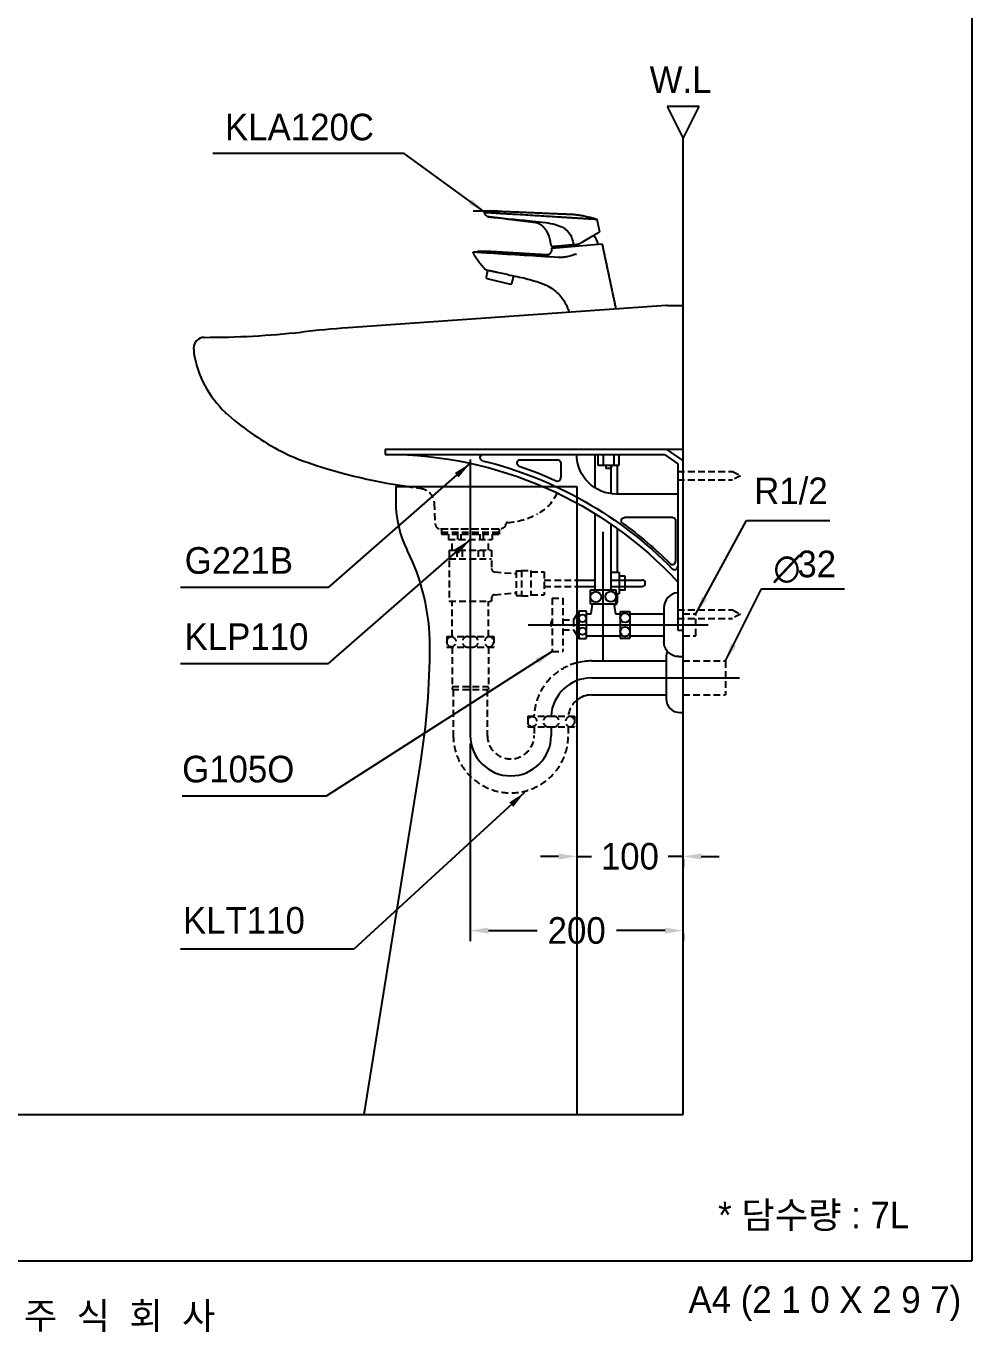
# Model space of a CAD drawing. Header units: millimetres. Extents: x 0 to 3800, y -67 to 2530.
# Drawn here: x 911 to 1800, y -67 to 1160 of the extents above; entities that cross this region are included whole.
import ezdxf
from ezdxf.enums import TextEntityAlignment as Align
from ezdxf.lldxf.tags import DXFTag

# ---------------------------------------------------------------- set-up
doc = ezdxf.new("R2010")
doc.units = ezdxf.units.MM
doc.linetypes.add('DASHED2', pattern=[9.525, 6.35, -3.175])
for name, color, linetype in [('TEXT', 7, 'Continuous'), ('내부선 및 부속', 4, 'Continuous'), ('도각라인', 7, 'Continuous'), ('외형선', 3, 'Continuous'), ('점선', 6, 'DASHED2'), ('중심선', 1, 'DASHED'), ('치수선', 7, 'Continuous')]:
    doc.layers.add(name, color=color, linetype=linetype)
doc.styles.add('____', font='')
doc.styles.add('타이틀', font='H2GTRM.TTF', dxfattribs={"height": 25})
doc.styles.get('____').set_extended_font_data('굴림')
tags = doc.linetypes.add('DASHDOT', pattern=[70, 31, -13, 13, -13]).pattern_tags.tags
tags[10:11] = [DXFTag(74, 4), DXFTag(75, 0), DXFTag(340, '0'), DXFTag(46, 0.0), DXFTag(50, 0.0), DXFTag(44, 0.0), DXFTag(45, 0.0)]
tags[8:9] = [DXFTag(74, 4), DXFTag(75, 0), DXFTag(340, '0'), DXFTag(46, 0.0), DXFTag(50, 0.0), DXFTag(44, 0.0), DXFTag(45, 0.0)]
tags[6:7] = [DXFTag(74, 4), DXFTag(75, 0), DXFTag(340, '0'), DXFTag(46, 0.0), DXFTag(50, 0.0), DXFTag(44, 0.0), DXFTag(45, 0.0)]
tags[4:5] = [DXFTag(74, 4), DXFTag(75, 0), DXFTag(340, '0'), DXFTag(46, 0.0), DXFTag(50, 0.0), DXFTag(44, 0.0), DXFTag(45, 0.0)]
tags = doc.linetypes.add('DASHED', pattern=[25.72, 12.86, -12.86]).pattern_tags.tags
tags[6:7] = [DXFTag(74, 4), DXFTag(75, 0), DXFTag(340, '0'), DXFTag(46, 0.0), DXFTag(50, 0.0), DXFTag(44, 0.0), DXFTag(45, 0.0)]
tags[4:5] = [DXFTag(74, 4), DXFTag(75, 0), DXFTag(340, '0'), DXFTag(46, 0.0), DXFTag(50, 0.0), DXFTag(44, 0.0), DXFTag(45, 0.0)]
doc.dimstyles.new('MSADIM', dxfattribs={"dimtxt": 33, "dimasz": 17, "dimexe": 10, "dimexo": 7.5, "dimgap": 10, "dimtad": 0, "dimtih": 1, "dimtoh": 1, "dimdec": 0, "dimzin": 1, "dimdsep": 46, "dimtxsty": '____', "dimcen": 11.25, "dimadec": 0, "dimazin": 0, "dimtfac": 1, "dimtdec": 0, "dimtix": 1, "dimtmove": 0, "dimatfit": 3, "dimfxl": 0, "dimtolj": 1, "dimtzin": 1, "dimarcsym": 0})

# ---------------------------------------------------------------- blocks, each defined once
blk = doc.blocks.new('*D18')
at = {"layer": '치수선', "color": 0, "linetype": 'Continuous', "lineweight": -2}
for p, q in [((1411.6, 379.8), (1394.6, 379.8)), ((1428.6, 379.8), (1442.6, 379.8)), ((1428.6, 377), (1428.6, 369.8)), ((1528.6, 379.8), (1514.5, 379.8)), ((1528.6, 377), (1528.6, 369.8)), ((1545.6, 379.8), (1562.6, 379.8))]:
    blk.add_line(p, q, dxfattribs=at)
at = {"layer": '치수선', "color": 0, "linetype": 'Continuous'}
for points in [[(1411.6, 382.6), (1411.6, 376.9), (1428.6, 379.8)], [(1545.6, 382.6), (1545.6, 376.9), (1528.6, 379.8)]]:
    blk.add_solid(points, dxfattribs=at)
at = {"layer": '치수선', "color": 0, "linetype": 'Continuous', "insert": (1478.6, 379.8), "char_height": 25, "attachment_point": 5, "style": '____'}
blk.add_mtext('\\A1;100', dxfattribs=at)
blk = doc.blocks.new('*D19')
at = {"layer": '치수선', "color": 0, "linetype": 'Continuous', "lineweight": -2}
for p, q in [((1328.6, 486), (1328.6, 300.1)), ((1345.6, 310.1), (1391.3, 310.1)), ((1511.6, 310.1), (1465.9, 310.1)), ((1528.6, 307.4), (1528.6, 300.1))]:
    blk.add_line(p, q, dxfattribs=at)
at = {"layer": '치수선', "color": 0, "linetype": 'Continuous'}
for points in [[(1345.6, 313), (1345.6, 307.3), (1328.6, 310.1)], [(1511.6, 313), (1511.6, 307.3), (1528.6, 310.1)]]:
    blk.add_solid(points, dxfattribs=at)
at = {"layer": '치수선', "color": 0, "linetype": 'Continuous', "insert": (1428.6, 310.1), "char_height": 25, "attachment_point": 5, "style": '____'}
blk.add_mtext('\\A1;200', dxfattribs=at)

msp = doc.modelspace()

# ---------------------------------------------------------------- linework, layer by layer
at = {"layer": '내부선 및 부속'}
msp.add_line((1354.6, 986.1), (1331.2, 986.1), dxfattribs=at)
at = {"layer": '내부선 및 부속', "linetype": 'Continuous'}
for p, q in [((1447.6, 978.2), (1447.8, 977)), ((1405.3, 951.3), (1452.4, 955.4)), ((1344.1, 922.8), (1366.5, 917.5)), ((1363.6, 926.5), (1354, 928.4)), ((1367.7, 918.2), (1369.4, 925.3)), ((1248.6, 762.5), (1512.8, 762.5)), ((1248.6, 762.5), (1248.6, 757.5)), ((1273.1, 762.5), (1528.6, 762.5)), ((1512.8, 762.5), (1528.6, 751.4)), ((1248.6, 757.5), (1511.2, 757.5)), ((1375.5, 752.5), (1410.6, 752.5)), ((1413.6, 749.5), (1413.6, 735.4)), ((1446.1, 726), (1446.1, 757.5)), ((1448.6, 757.5), (1448.6, 747.5)), ((1453.6, 757.5), (1453.6, 747.5)), ((1463.6, 757.5), (1463.6, 747.5)), ((1468.6, 747.5), (1468.6, 757.5)), ((1511.2, 757.5), (1523.6, 748.8)), ((1523.6, 748.8), (1523.6, 592.5)), ((1448.6, 747.5), (1468.6, 747.5)), ((1456.1, 747.5), (1456.1, 744.5)), ((1456.1, 744.5), (1461.1, 744.5)), ((1461.1, 720.6), (1461.1, 747.5)), ((1461.1, 747.5), (1461.1, 744.5)), ((1466.6, 747.5), (1466.6, 720.2)), ((1523.6, 720.2), (1466.1, 720.2)), ((1446.1, 630.2), (1446.1, 701.6)), ((1461.1, 630.2), (1461.1, 691.8)), ((1466.6, 688), (1466.6, 646.5)), ((1518.6, 698.2), (1473.6, 698.2)), ((1521.6, 695.2), (1521.6, 657.1)), ((1428.6, 639.5), (1446.1, 639.5)), ((1468.6, 646.5), (1461.1, 646.5)), ((1461.1, 639.5), (1490.1, 639.5)), ((1468.6, 646.5), (1468.6, 626.5)), ((1474.1, 643), (1468.6, 643)), ((1474.1, 630), (1474.1, 643)), ((1428.6, 633.5), (1446.1, 633.5)), ((1441.6, 630.2), (1465.6, 630.2)), ((1441.6, 617.2), (1441.6, 630.2)), ((1461.1, 633.5), (1490.1, 633.5)), ((1465.6, 617.2), (1465.6, 630.2)), ((1468.6, 626.5), (1465.6, 626.5)), ((1466.6, 626.5), (1466.6, 618.8)), ((1474.1, 630), (1468.6, 630)), ((1441.6, 617.2), (1465.6, 617.2)), ((1442.1, 607.7), (1443.6, 617.2)), ((1463.6, 617.2), (1465.1, 607.7)), ((1510.6, 613.5), (1510.6, 581.5)), ((1428.6, 607.2), (1430.6, 610.5)), ((1430.6, 610.5), (1437.6, 610.5)), ((1430.6, 610.5), (1430.6, 584.5)), ((1437.6, 610.5), (1437.6, 584.5)), ((1437.6, 607.7), (1442.1, 607.7)), ((1465.1, 607.7), (1469.6, 607.7)), ((1469.6, 610), (1469.6, 585)), ((1469.6, 610), (1478.6, 610)), ((1478.6, 610), (1478.6, 585)), ((1478.6, 607.7), (1510.6, 607.7)), ((1523.6, 592.5), (1528.6, 592.5)), ((1428.6, 587.8), (1430.6, 584.5)), ((1430.6, 584.5), (1437.6, 584.5)), ((1437.6, 587.2), (1469.6, 587.2)), ((1469.6, 585), (1478.6, 585)), ((1478.6, 587.2), (1510.6, 587.2)), ((1512.6, 567), (1512.6, 531.5)), ((1524.6, 567.5), (1528.6, 567.5)), ((1442.5, 563.5), (1512.6, 563.5)), ((1442.5, 531.5), (1512.6, 531.5)), ((1512.6, 531.5), (1512.6, 528)), ((1525.6, 515), (1528.6, 515))]:
    msp.add_line(p, q, dxfattribs=at)
at = {"layer": '내부선 및 부속', "linetype": 'Continuous', "flags": 128}
for points in [[(1250.3, 757.5, -0.209868), (1523.6, 637.5)], [(1340.2, 751.6, -0.886019), (1340.9, 757.5)], [(1340.2, 751.6, -0.138883), (1518.4, 650.1)], [(1374.6, 746.6, -0.846333), (1375.5, 752.5)], [(1410.6, 752.5, -0.414214), (1413.6, 749.5)], [(1466.1, 720.2, -0.412051), (1428.6, 757.5)], [(1374.6, 746.6, -0.024561), (1409.3, 732.7)], [(1471.8, 692.8, -0.727508), (1473.6, 698.2)], [(1471.8, 692.8, -0.038751), (1516.4, 655)], [(1518.6, 698.2, -0.414214), (1521.6, 695.2)], [(1524.6, 567.5, -0.414214), (1510.6, 581.5)]]:
    msp.add_lwpolyline(points, format="xyb", dxfattribs=at)
at = {"layer": '내부선 및 부속', "linetype": 'Continuous'}
for centre, radius in [((1446.6, 623.6), 5), ((1460.6, 623.9), 5), ((1434.1, 603.5), 3.5), ((1474.1, 604), 4.5), ((1434.1, 591.5), 3.5), ((1474.1, 591), 4.5)]:
    msp.add_circle(centre, radius, dxfattribs=at)
for centre, radius, start, end in [((1347.4, 986.3), 5.95, 209.02, 247.7126), ((1421.7, 947.8), 28, 14.996, 33.907), ((1436.8, 949.2), 28, 171.6463, 175.004), ((1344.3, 923.8), 1, 166.6114, 256.6114), ((1366.7, 918.5), 1, 256.6114, 346.6114), ((1410.6, 735.4), 3, 245.3415, 0), ((1518.6, 657.1), 3, 225.2681, 0), ((1520.6, 652.2), 3, 224.5388, 0), ((1490.1, 636.5), 3, 270, 90), ((1524.6, 613.5), 14, 94.096, 180), ((1463.6, 618.8), 3, 274.3058, 0), ((1525.6, 567), 13, 154.7643, 180), ((1442.5, 509.5), 54, 90, 104.9261), ((1442.5, 509.5), 22, 90, 129.2143), ((1525.6, 528), 13, 180, 270)]:
    msp.add_arc(centre, radius, start, end, dxfattribs=at)
for points, degree in [([(1342, 984.4), (1342, 984.6), (1342.2, 984.9), (1342.4, 985)], 3), ([(1342.2, 983.4), (1342.1, 983.7), (1342.1, 984.1), (1342, 984.4)], 3), ([(1354.6, 986.1), (1387.4, 984.7), (1420.3, 983.3)], 2), ([(1420.3, 983.3), (1422, 983.3), (1423.7, 983.2)], 2), ([(1387.2, 975.6), (1366.2, 978.2), (1345.2, 980.8)], 2), ([(1447.8, 977), (1448.9, 972.1), (1449.9, 967.2)], 2), ([(1404.7, 953.7), (1404.3, 955.6), (1403.9, 957.5)], 2), ([(1346.6, 948.4), (1373.4, 946.8), (1400.1, 945.2)], 2), ([(1405.3, 951.2), (1405.3, 951.3), (1405.3, 951.3)], 2), ([(1425.2, 956.2), (1425.3, 956), (1425.3, 955.8), (1425.3, 955.6)], 3), ([(1425.6, 954.6), (1426, 954.7), (1426.5, 954.7), (1426.9, 954.7)], 3), ([(1427.5, 945.4), (1427.8, 945.6), (1428.1, 945.7), (1428.4, 945.8)], 3), ([(1452.4, 955.4), (1458.9, 924.8), (1465.4, 894.1)], 2), ([(1344.9, 930.4), (1344.4, 928.3), (1343.9, 926.1), (1343.4, 924)], 3), ([(1363.6, 926.5), (1363.6, 926.5), (1363.6, 926.5), (1363.6, 926.5)], 3), ([(1421.2, 892.2), (1421.2, 892.1), (1421.2, 892), (1421.3, 891.9)], 3), ([(1421.3, 891.9), (1421.4, 891.6), (1421.5, 891.3), (1421.6, 891)], 3)]:
    msp.add_open_spline(points, degree=degree, dxfattribs=at)
for points, degree, knots in [([(1342.4, 985), (1343.4, 985.2), (1345.4, 985.5), (1348.5, 985.9), (1351.6, 986.1), (1353.6, 986.1), (1354.7, 986.1)], 3, [0, 0, 0, 0, 0.242264, 0.496486, 0.748832, 1, 1, 1, 1]), ([(1342.4, 985), (1342.5, 985), (1342.6, 985), (1343.4, 984.9), (1344.3, 984.9), (1345.8, 984.8), (1347.6, 984.7), (1349.7, 984.5), (1351.7, 984.4), (1353.3, 984.3), (1354.1, 984.2), (1354.5, 984.2)], 3, [-1, -1, -1, -1, -0.816905, -0.749406, -0.624879, -0.500216, -0.375433, -0.250669, -0.125856, -0.057798, 0, 0, 0, 0]), ([(1354.5, 984.2), (1355.9, 984.1), (1357.9, 984), (1360.8, 983.8), (1364, 983.6), (1373, 983.1), (1386.6, 982.3), (1401, 981.4), (1410.6, 980.8), (1415.4, 980.5), (1418.1, 980.3), (1419.5, 980.3), (1420.1, 980.2)], 3, [-1, -1, -1, -1, -0.935718, -0.908163, -0.871426, -0.785712, -0.499999, -0.25, -0.125, -0.0625, -0.03125, 0, 0, 0, 0]), ([(1423.7, 983.2), (1424.2, 983.1), (1425.2, 983.1), (1426.5, 983), (1427.5, 982.9), (1428.2, 982.8), (1428.9, 982.7), (1429.6, 982.6), (1430.5, 982.5), (1431.7, 982.3), (1433.4, 982), (1435.5, 981.7), (1438, 981.1), (1440.8, 980.5), (1444, 979.6), (1446.1, 978.9), (1447.2, 978.5)], 3, [0, 0, 0, 0, 0.066324, 0.120303, 0.161936, 0.19121, 0.213303, 0.24286, 0.280781, 0.327083, 0.401911, 0.491798, 0.596903, 0.71746, 0.85379, 1, 1, 1, 1]), ([(1345.2, 980.8), (1345.2, 980.8), (1345.2, 980.8), (1345.6, 980.8), (1345.8, 980.7), (1346.4, 980.7), (1346.8, 980.6), (1347.7, 980.6), (1348.2, 980.5), (1349.3, 980.4), (1349.9, 980.3), (1351.3, 980.2), (1352, 980.1), (1353.5, 980), (1354.3, 979.9), (1355.5, 979.8), (1355.9, 979.8), (1356.5, 979.7), (1356.6, 979.7), (1356.7, 979.7), (1356.8, 979.7), (1356.8, 979.7)], 3, [-1, -1, -1, -1, -0.870037, -0.870037, -0.740074, -0.740074, -0.61011, -0.61011, -0.480147, -0.480147, -0.350184, -0.350184, -0.220221, -0.220221, -0.090258, -0.090258, -0.025276, -0.025276, -0.009031, -0.009031, 0, 0, 0, 0]), ([(1356.8, 979.7), (1360.2, 979.3), (1367, 978.7), (1377.1, 977.7), (1383.8, 977.1), (1387.2, 976.7)], 3, [0, 0, 0, 0, 0.333338, 0.666675, 1, 1, 1, 1]), ([(1387.2, 976.7), (1391.2, 976.4), (1398.5, 975.7), (1407.9, 973.9), (1414.4, 971.5), (1418.1, 969.3), (1419.5, 967.9), (1419.9, 967.6)], 3, [-1, -1, -1, -1, -0.646651, -0.370369, -0.170612, -0.047127, 0, 0, 0, 0]), ([(1403.9, 957.5), (1403.8, 958.3), (1403.4, 960), (1402.7, 962.4), (1401.9, 964.5), (1401, 966.2), (1400.2, 967.7), (1399.4, 968.9), (1398.5, 969.9), (1397.5, 971), (1396.3, 972.2), (1394.8, 973.3), (1393.4, 974), (1392.4, 974.4), (1391.7, 974.7), (1391.1, 974.9), (1390.3, 975.1), (1389.5, 975.3), (1388.4, 975.4), (1387.7, 975.5), (1387.2, 975.6)], 3, [0, 0, 0, 0, 0.098988, 0.19389, 0.277526, 0.350081, 0.411543, 0.462786, 0.512316, 0.563322, 0.632671, 0.704042, 0.772547, 0.800442, 0.827456, 0.853597, 0.880432, 0.911303, 0.949188, 1, 1, 1, 1]), ([(1420.1, 980.2), (1420.8, 980.2), (1422.1, 980.1), (1423.5, 980), (1424.1, 980)], 3, [-1, -1, -1, -1, -0.499907, 0, 0, 0, 0]), ([(1424.1, 980), (1425.4, 979.9), (1428, 979.7), (1431.8, 979.5), (1435.4, 979.3), (1438, 979.1), (1439.9, 979), (1441.2, 978.9), (1442.4, 978.8), (1443.6, 978.8), (1444.6, 978.7), (1445.5, 978.7), (1446.2, 978.6), (1446.8, 978.6), (1447.2, 978.6), (1447.2, 978.6), (1447.2, 978.5)], 3, [-1, -1, -1, -1, -0.893049, -0.786039, -0.678958, -0.571796, -0.523652, -0.473496, -0.421331, -0.367157, -0.310974, -0.252783, -0.192588, -0.130388, -0.066191, 0, 0, 0, 0]), ([(1419.9, 967.6), (1421.4, 966.1), (1422.7, 964.3), (1424.3, 960.4), (1424.8, 958.3), (1425.2, 956.2)], 3, [-1, -1, -1, -1, -0.5, -0.5, 0, 0, 0, 0]), ([(1433.6, 956.9), (1438.1, 959.5), (1442.1, 961.8), (1447.8, 965.2), (1449.4, 966.1), (1449.4, 966.1), (1449.4, 966.1), (1449.4, 966.1)], 3, [0, 0, 0, 0, 0.499822, 0.499822, 0.999643, 0.999643, 1, 1, 1, 1]), ([(1449.9, 967.2), (1449.9, 967.1), (1449.9, 966.8), (1449.8, 966.5), (1449.7, 966.3), (1449.5, 966.1), (1449.4, 966.1)], 3, [0, 0, 0, 0, 0.243719, 0.499957, 0.756196, 1, 1, 1, 1]), ([(1331.2, 946.8), (1331.2, 946.8), (1331.2, 946.9), (1331.2, 947), (1331.2, 947.1), (1331.2, 947.3), (1331.3, 947.4), (1331.4, 947.5), (1331.5, 947.5), (1331.5, 947.5), (1331.6, 947.5)], 3, [0, 0, 0, 0, 0.113087, 0.235669, 0.365548, 0.499451, 0.633439, 0.763558, 0.886496, 1, 1, 1, 1]), ([(1342.6, 931.3), (1341.5, 932.5), (1339.3, 934.9), (1336.3, 938.7), (1333.6, 942.7), (1332, 945.5), (1331.2, 946.8)], 3, [0.0064167, 0.0064167, 0.0064167, 0.0064167, 0.2541613, 0.5071501, 0.7601537, 1, 1, 1, 1]), ([(1331.6, 947.5), (1332.3, 947.7), (1333.9, 948), (1336.4, 948.4), (1338.8, 948.5), (1340.9, 948.6), (1342.9, 948.6), (1344.8, 948.5), (1346.1, 948.5), (1346.7, 948.4)], 3, [0, 0, 0, 0, 0.148849, 0.319955, 0.491697, 0.619933, 0.747611, 0.874449, 1, 1, 1, 1]), ([(1346.5, 946.5), (1345.9, 946.6), (1344.6, 946.7), (1342.9, 946.8), (1341.3, 946.9), (1339.9, 947), (1338.8, 947.1), (1337.8, 947.1), (1337, 947.2), (1336.3, 947.2), (1335.7, 947.3), (1335.3, 947.3), (1333.6, 947.4), (1332, 947.5), (1331.6, 947.5), (1331.6, 947.5)], 3, [0, 0, 0, 0, 0.081006, 0.156185, 0.225546, 0.289067, 0.346802, 0.3988, 0.445071, 0.485616, 0.520438, 0.54955, 0.572966, 0.857459, 1, 1, 1, 1]), ([(1346.8, 946.5), (1346.7, 946.5), (1346.6, 946.5), (1346.5, 946.5), (1346.5, 946.5), (1346.5, 946.5)], 3, [0, 0, 0, 0, 0.999767, 0.999767, 1, 1, 1, 1]), ([(1411.5, 942.5), (1400.7, 943.2), (1379.2, 944.5), (1357.6, 945.8), (1346.8, 946.5)], 3, [0, 0, 0, 0, 0.5, 1, 1, 1, 1]), ([(1400.1, 945.2), (1400.5, 945.2), (1401.4, 945.2), (1402.5, 945.6), (1403.3, 946.1), (1403.9, 946.6), (1404.5, 947.3), (1405.1, 948.3), (1405.4, 949.4), (1405.4, 950.4), (1405.3, 951), (1405.3, 951.2)], 3, [0, 0, 0, 0, 0.144867, 0.272171, 0.373315, 0.448854, 0.546234, 0.675442, 0.830324, 0.914252, 1, 1, 1, 1]), ([(1404.7, 953.7), (1404.8, 953.6), (1404.8, 953.4), (1405.1, 953.1), (1405.4, 952.9), (1405.7, 952.9), (1405.8, 952.9)], 3, [-1, -1, -1, -1, -0.758226, -0.499714, -0.241202, 0, 0, 0, 0]), ([(1405.8, 952.9), (1405.8, 952.9), (1407.2, 953.1), (1408.7, 953.2), (1411.4, 953.4), (1414.1, 953.6), (1417.8, 954), (1421.4, 954.3), (1425.6, 954.6)], 2, [0, 0, 0, 0.245901, 0.245901, 0.497267, 0.497267, 0.748634, 0.748634, 1, 1, 1]), ([(1427.5, 945.5), (1426.4, 945.1), (1423.9, 944.2), (1419.9, 943.2), (1416.3, 942.6), (1413.9, 942.5), (1412.7, 942.5), (1412.1, 942.5), (1411.8, 942.5), (1411.6, 942.5), (1411.5, 942.5)], 3, [0, 0, 0, 0, 0.208992, 0.500591, 0.750177, 0.874804, 0.937336, 0.96871, 0.984433, 1, 1, 1, 1]), ([(1426.9, 954.7), (1427.5, 954.8), (1428.7, 954.9), (1430.4, 955.4), (1432.1, 956), (1433.1, 956.6), (1433.6, 956.9)], 3, [0, 0, 0, 0, 0.244603, 0.492043, 0.743475, 1, 1, 1, 1]), ([(1354.1, 928.4), (1353.7, 928.5), (1352.9, 928.7), (1351.6, 928.9), (1350.3, 929.2), (1349.2, 929.4), (1348.1, 929.7), (1347.2, 929.9), (1346.5, 930), (1344.9, 930.4), (1343, 930.8), (1342.6, 931.3)], 3, [0, 0, 0, 0, 0.124991, 0.269013, 0.407493, 0.542259, 0.672813, 0.797903, 0.919283, 1, 1.651201, 1.651201, 1.651201, 1.651201]), ([(1363.6, 926.5), (1366.6, 925.8), (1372.4, 924.7), (1380.7, 922.9), (1385.9, 921.4), (1388.3, 920.7)], 3, [0, 0, 0, 0, 0.36175, 0.695091, 1, 1, 1, 1]), ([(1388.3, 920.7), (1390, 920.2), (1393.3, 919.2), (1397.7, 917.5), (1402.6, 915.1), (1407.8, 911.8), (1412.9, 907.1), (1416.6, 902), (1418.8, 897.9), (1420.1, 895), (1420.8, 893.1), (1421.1, 892.5), (1421.2, 892.2)], 3, [0, 0, 0, 0, 0.092366, 0.175826, 0.250417, 0.375225, 0.499687, 0.623489, 0.749755, 0.835593, 0.918088, 1, 1, 1, 1])]:
    msp.add_open_spline(points, degree=degree, knots=knots, dxfattribs=at)
for points, weights in [([(1447.2, 978.5), (1447.5, 978.5), (1447.6, 978.2)], [1, 0.868014393837, 0.999999999522]), ([(1425.3, 955.6), (1425.4, 954.6), (1425.6, 954.6)], [0.9999853546, 0.712560162592, 0.999999994615])]:
    msp.add_rational_spline(points, weights, degree=2, dxfattribs=at)
at = {"layer": '도각라인'}
for p in [(1800, 2530), (0, 0)]:
    msp.add_line(p, (1800, 0), dxfattribs=at)
at = {"layer": '외형선', "linetype": 'Continuous'}
for p, q in [((1543.6, 1084.4), (1513.6, 1084.4)), ((1513.6, 1084.4), (1528.6, 1054.4)), ((1528.6, 1054.4), (1543.6, 1084.4)), ((1528.6, 137.5), (1528.6, 1054.4)), ((1512.7, 897.4), (1213.8, 876.4)), ((1513.7, 897.5), (1528.6, 897.5)), ((1258.6, 727.5), (1258.6, 712.5)), ((1258.6, 727.5), (1268.6, 727.5)), ((1268.6, 727.5), (1428.6, 727.5)), ((1428.6, 727.5), (1428.6, 711.9)), ((1428.6, 711.9), (1428.6, 639.5)), ((1428.6, 639.5), (1428.6, 607.2)), ((1428.6, 607.2), (1428.6, 561.7)), ((1428.6, 561.7), (1428.6, 137.5)), ((1281.6, 466.8), (1228.6, 137.5)), ((91.6, 137.5), (1528.6, 137.5))]:
    msp.add_line(p, q, dxfattribs=at)
for centre, radius, start, end in [((1513.7, 882.5), 15, 89.9981, 94.0262), ((1078.8, 1703.8), 836.3, 269.9803, 276.2517), ((1293.5, -255.5), 1134.7, 94.0275, 96.2517), ((1078.6, 857.5), 10, 89.9803, 180.5301), ((1113.6, 857.8), 45, 180.5301, 192.2835), ((1167.3, 869.5), 100, 192.2835, 228.7512), ((1266.2, 982.3), 250, 228.7512, 242.6803), ((1229.5, 911.2), 170, 242.6803, 249.9273), ((1341.7, 1233), 510.7, 250.4943, 261.7695), ((1358.6, 712.5), 100, 180.0004, 206.7047), ((1090.6, 577.7), 200, 359.9405, 26.7047), ((590.6, 578.2), 700, 350.8441, 359.9405)]:
    msp.add_arc(centre, radius, start, end, dxfattribs=at)
msp.add_point((1099, 796.4), dxfattribs=at)
at = {"layer": '점선'}
for p, q in [((1523.6, 741.5), (1575.1, 741.5)), ((1575.1, 741.5), (1582.6, 737.5)), ((1582.6, 737.5), (1575.1, 733.5)), ((1523.6, 733.5), (1575.1, 733.5)), ((1294.6, 711.7), (1295.6, 692.2)), ((1300.6, 687.5), (1356.8, 687.5)), ((1301.6, 687.5), (1355.6, 687.5)), ((1301.6, 687.5), (1301.6, 682.5)), ((1355.6, 687.5), (1355.6, 682.5)), ((1361.8, 691.6), (1361.8, 691.9)), ((1301.6, 684.5), (1355.6, 684.5)), ((1301.6, 682.5), (1355.6, 682.5)), ((1308.1, 682.5), (1308.1, 677.5)), ((1308.1, 677.5), (1349.1, 677.5)), ((1311.6, 667.5), (1311.6, 677.5)), ((1316.6, 682.5), (1316.6, 677.5)), ((1319.6, 682.5), (1319.6, 677.5)), ((1337.6, 682.5), (1337.6, 677.5)), ((1340.6, 682.5), (1340.6, 677.5)), ((1345.6, 667.5), (1345.6, 677.5)), ((1349.1, 682.5), (1349.1, 677.5)), ((1308.6, 667.5), (1308.6, 619.5)), ((1308.6, 667.5), (1348.6, 667.5)), ((1316.1, 667.5), (1316.1, 659.5)), ((1321.1, 667.5), (1321.1, 659.5)), ((1336.1, 667.5), (1336.1, 659.5)), ((1341.1, 667.5), (1341.1, 659.5)), ((1348.6, 667.5), (1348.6, 650.2)), ((1308.6, 659.5), (1348.6, 659.5)), ((1351.3, 647.2), (1371.6, 645.5)), ((1371.6, 648), (1371.6, 625)), ((1371.6, 648), (1376.6, 648)), ((1376.6, 648.5), (1376.6, 624.5)), ((1376.6, 648.5), (1385.6, 648.5)), ((1385.6, 648.5), (1385.6, 624.5)), ((1385.6, 647.2), (1398.1, 647.2)), ((1398.1, 647.2), (1398.1, 625.7)), ((1398.1, 639.5), (1428.6, 639.5)), ((1351.3, 625.7), (1371.6, 627.5)), ((1385.6, 625.7), (1398.1, 625.7)), ((1398.1, 633.5), (1428.6, 633.5)), ((1308.6, 619.5), (1348.6, 619.5)), ((1311.6, 586.5), (1311.6, 619.5)), ((1345.6, 586.5), (1345.6, 619.5)), ((1348.6, 622.7), (1348.6, 619.5)), ((1371.6, 625), (1376.6, 625)), ((1376.6, 624.5), (1385.6, 624.5)), ((1405.6, 622.5), (1405.6, 572.5)), ((1405.6, 622.5), (1415.6, 622.5)), ((1415.6, 622.5), (1415.6, 572.5)), ((1415.6, 602.2), (1425.6, 602.2)), ((1428.6, 607.2), (1425.6, 602.2)), ((1425.6, 602.2), (1425.6, 592.7)), ((1523.6, 611.5), (1575.1, 611.5)), ((1523.6, 603.5), (1575.1, 603.5)), ((1528.6, 607.7), (1540.6, 607.7)), ((1540.6, 587.2), (1540.6, 607.7)), ((1575.1, 611.5), (1582.6, 607.5)), ((1582.6, 607.5), (1575.1, 603.5)), ((1415.6, 592.7), (1425.6, 592.7)), ((1425.6, 592.7), (1428.6, 587.8)), ((1306.6, 586.5), (1350.6, 586.5)), ((1306.6, 586.5), (1306.6, 576.5)), ((1350.6, 586.5), (1350.6, 576.5)), ((1528.6, 587.2), (1540.6, 587.2)), ((1306.6, 576.5), (1350.6, 576.5)), ((1311.6, 576.5), (1311.6, 536.5)), ((1345.6, 576.5), (1345.6, 536.5)), ((1405.6, 572.5), (1415.6, 572.5)), ((1528.6, 563.5), (1568.6, 563.5)), ((1568.6, 563.5), (1568.6, 531.5)), ((1311.6, 539.5), (1345.6, 539.5)), ((1311.6, 536.5), (1345.6, 536.5)), ((1312.6, 536.5), (1312.6, 493.5)), ((1344.6, 536.5), (1344.6, 493.5)), ((1528.6, 531.5), (1568.6, 531.5)), ((1382.6, 511.5), (1426.6, 511.5)), ((1382.6, 511.5), (1382.6, 501.5)), ((1388.6, 511.5), (1388.6, 512.6)), ((1426.6, 511.5), (1426.6, 501.5)), ((1382.6, 501.5), (1426.6, 501.5)), ((1388.6, 501.5), (1388.6, 493.5)), ((1420.6, 501.5), (1420.6, 493.5))]:
    msp.add_line(p, q, dxfattribs=at)
at = {"layer": '점선', "flags": 128}
for points in [[(1281.4, 725.8, -0.364655), (1294.6, 711.7)], [(1410.1, 721.3, -0.171462), (1392.1, 701.7)], [(1361.8, 691.6, -0.364905), (1356.8, 687.5)], [(1310.8, 576.5, -0.859727), (1310.8, 586.4)], [(1310.8, 586.4, -0.859727), (1310.8, 576.5)], [(1386.8, 501.5, -0.859727), (1386.8, 511.4)], [(1386.8, 511.4, -0.859727), (1386.8, 501.5)]]:
    msp.add_lwpolyline(points, format="xyb", dxfattribs=at)
at = {"layer": '점선'}
for centre, radius, start, end in [((1341.7, 1233), 510.7, 261.7695, 263.221), ((1359.1, 763.4), 70, 273.7319, 298.0895), ((1300.6, 692.5), 5, 183.0825, 270), ((1363.8, 691.6), 2, 93.7319, 170.1892), ((1351.6, 650.2), 3, 180, 265.0303), ((1351.6, 622.7), 3, 94.9697, 180), ((1412, 597.5), 7.84, 144.9654, 215.0346), ((1326.1, 581.5), 5, 90, 270), ((1331.1, 581.5), 5, 270, 90), ((1347.1, 581.5), 5, 98.6269, 261.3731), ((1345.6, 581.5), 5, 278.6269, 81.3731), ((1442.5, 509.5), 54, 104.9261, 176.6714), ((1442.5, 509.5), 22, 129.2143, 174.7841), ((1402.1, 506.5), 5, 90, 270), ((1407.1, 506.5), 5, 270, 90), ((1423.1, 506.5), 5, 98.6269, 261.3731), ((1421.6, 506.5), 5, 278.6269, 81.3731), ((1366.6, 493.5), 54, 180, 0), ((1366.6, 493.5), 22, 180, 0)]:
    msp.add_arc(centre, radius, start, end, dxfattribs=at)
at = {"layer": '중심선', "linetype": 'DASHDOT'}
for p, q in [((1328.6, 752.6), (1328.6, 493.5)), ((1453.6, 564.5), (1453.6, 684.8)), ((1383, 597.5), (1552.2, 597.5)), ((1442.5, 547.5), (1581.6, 547.5)), ((1404.6, 501.5), (1404.6, 493.5))]:
    msp.add_line(p, q, dxfattribs=at)
for centre, start, end in [((1442.5, 509.5), 90, 176.6714), ((1366.6, 493.5), 180.0006, 0)]:
    msp.add_arc(centre, 38, start, end, dxfattribs=at)

# ---------------------------------------------------------------- texts
at = {"layer": 'TEXT', "style": '타이틀'}
msp.add_text('W.L', height=25, dxfattribs=at).set_placement((1526.2, 1109.7), align=Align.MIDDLE)
for s, p in [('* 담수량 : 7L', (1651.3, 42.9)), ('계  림  요  업  주  식  회  사', (900, -51.7))]:
    msp.add_text(s, height=25, dxfattribs=at).set_placement(p, align=Align.MIDDLE_CENTER)
msp.add_text('A4 (2 1 0 X 2 9 7)', height=25, dxfattribs=at).set_placement((1790, -36.5), align=Align.MIDDLE_RIGHT)
at = {"layer": 'TEXT', "char_height": 25, "width": 380.447, "attachment_point": 1, "line_spacing_factor": 0.963855, "style": '타이틀'}
for s, insert in [('\\A1;KLA120C', (1098.1, 1077.6)), ('\\A1;R1/2', (1595.4, 735.8)), ('\\A1;G221B', (1060.2, 670.4)), ('\\A1;KLP110', (1060.1, 598.8)), ('\\A1;G105O', (1057.8, 474.4)), ('\\A1;KLT110', (1058.6, 332.3))]:
    msp.add_mtext(s, dxfattribs=dict(at, insert=insert))
at = {"layer": '치수선'}
for s, style, p in [('∅', '____', (1613.5, 638.1)), ('32', '타이틀', (1636, 642.1))]:
    msp.add_text(s, height=25, dxfattribs=dict(at, style=style)).set_placement(p)

# ---------------------------------------------------------------- dimensions: what is measured, and where the dimension line sits
at = {"layer": '치수선', "linetype": 'Continuous'}
for base, p1, p2, picture, middle in [((1528.6, 310.1), (1328.6, 493.5), (1528.6, 314.9), '*D19', (1428.6, 310.1)), ((1528.6, 379.8), (1428.6, 384.5), (1528.6, 384.5), '*D18', (1478.6, 379.8))]:
    dim = msp.add_linear_dim(base=base, p1=p1, p2=p2, dimstyle='MSADIM', override={"dimtxt": 25}, dxfattribs=at)
    dim.commit()
    dim.dimension.update_dxf_attribs({"geometry": picture, "text_midpoint": middle})

# ---------------------------------------------------------------- leaders
at = {"layer": 'TEXT'}
for points in [[(1328.6, 749.2), (1194.9, 632.4), (1056.4, 632.4)], [(1540.6, 607.7), (1588.3, 695.3), (1666.4, 695.3)], [(1328.6, 677.5), (1194.8, 560.8), (1056.4, 560.8)], [(1568.4, 563.5), (1602.2, 631.1), (1680.4, 631.1)], [(1405.6, 572.5), (1193.1, 436.5), (1057.8, 436.3)], [(1379.7, 440), (1219.3, 292.6), (1056.4, 292.6)]]:
    msp.add_leader(points, dimstyle='MSADIM', override={"dimtxt": 30}, dxfattribs=at)
at = {"layer": '치수선', "linetype": 'Continuous'}
msp.add_leader([(1342.4, 985), (1266.5, 1040.3), (1086.6, 1040.1)], dimstyle='MSADIM', override={"dimtxt": 30}, dxfattribs=at)

doc.saveas('drawing.dxf')
